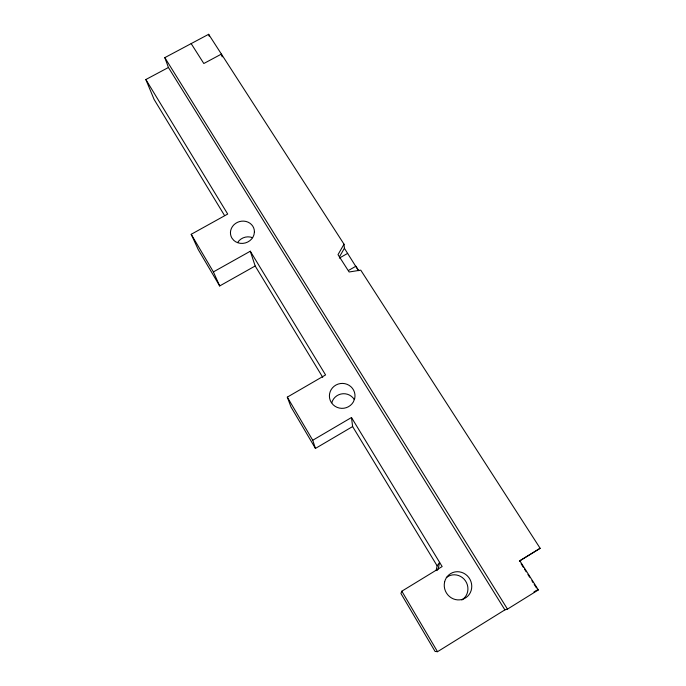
<?xml version="1.0" encoding="UTF-8"?>
<svg xmlns="http://www.w3.org/2000/svg" width="686" height="686" viewBox="0 0 686 686"><rect width="100%" height="100%" fill="white"/><g stroke="black" fill="none" stroke-linecap="round" stroke-linejoin="round"><path stroke-width="1.03" d="M436.133 570.392L437.145 565.847L439.615 562.374L438.14 569.011L436.931 570.606M351.481 417.517L352.621 426.563L315.44 448.43L312.747 440.249L351.481 417.517L442.153 566.55L401.825 591.203L400.924 593.484L435.087 651.451L437.522 651.7L504.887 609.871L507.477 609.117L538.347 589.943L519.842 560.814M504.887 609.871L168.43 67.485L164.82 57.633L208.647 34.3L344.02 244.207L338.009 254.643L349.114 271.99L360.75 270.138L540.148 548.294L519.396 561.062M339.424 256.89L344.389 248.263L344.02 244.207M533.948 591.958L536.675 590.26M519.594 560.925L540.148 548.294M315.44 448.43L290.958 406.892L287.305 397.134L325.576 374.933L250.304 251.222L213.406 271.905L219.674 285.959L255.175 265.988L250.304 251.222M348.522 270.438L355.948 266.211L358.735 270.713M339.356 258.09L347.673 253.366M219.674 285.959L198.22 249.55L191.205 234.295L227.701 214.058L145.852 79.533L168.43 67.485M537.584 589.694L538.347 589.943M344.389 248.263L358.298 270.438M191.171 43.604L203.819 63.515L221.415 54.091L222.161 56.861M521.103 563.746L523.375 567.331M524.516 569.114L526.222 571.807M527.928 574.491L529.626 577.175M531.907 580.75L533.039 582.543M534.18 584.326L536.452 587.911M164.82 57.633L507.477 609.117M224.468 215.395L154.093 99.427L145.852 79.533M255.175 265.988L322.729 377.309M352.621 426.563L437.145 565.847M191.205 234.295L213.406 271.905M287.305 397.134L312.747 440.249M401.825 591.203L437.522 651.7M208.647 34.3L209.179 36.195M446.337 577.561A13.669 13.043 61.5 0 1 465.425 580.819A13.669 13.043 61.5 0 1 461.789 600.036M331.792 402.768A12.305 12.022 -6.8 0 1 354.25 399.501M237.665 242.492A11.628 10.719 -17.1 0 1 252.585 237.708M254.42 231.877L253.966 234.775A12.074 11.07 -17 0 1 245.331 242.947A12.074 11.07 -17 0 1 233.772 240.366L231.919 238.102A12.074 11.07 -17 0 1 239.525 221.578A12.074 11.07 -17 0 1 254.42 231.877M354.611 398.858L353.367 401.902A12.811 12.477 -7.2 0 1 333.216 404.834L331.158 402.27A12.811 12.477 -7.2 0 1 340.385 383.543A12.811 12.477 -7.2 0 1 354.611 398.858M444.571 582.148A14.269 13.609 60.7 0 0 462.09 599.444A14.269 13.609 60.7 0 0 467.338 575.837A14.269 13.609 60.7 0 0 444.571 582.148"/></g></svg>
